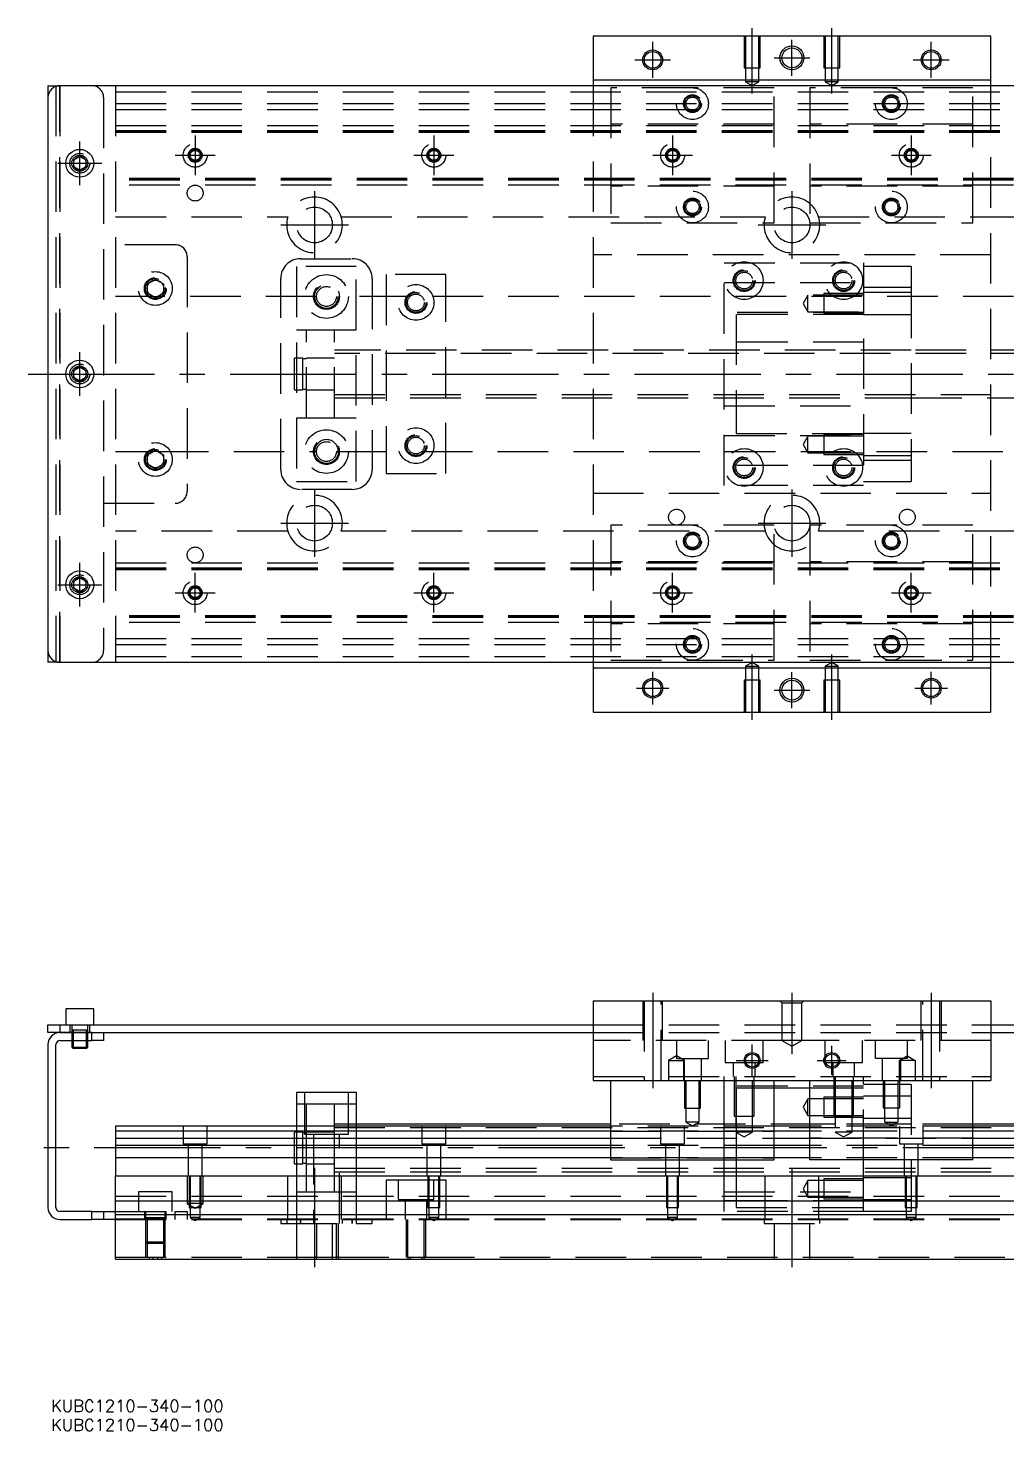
# Model space of a CAD drawing. Extents: x -5 to 615, y -266 to 87.
# Drawn here: x -5 to 241, y -265.8 to 87 of the extents above; entities that cross this region are included whole.
import ezdxf

# ---------------------------------------------------------------- set-up
doc = ezdxf.new("R2010")
doc.units = 0
doc.linetypes.add('CENTER', pattern=[50.8, 31.75, -6.35, 6.35, -6.35])
doc.linetypes.add('DASHED', pattern=[19.05, 12.7, -6.35])
doc.layers.get('0').update_dxf_attribs({"linetype": 'CONTINUOUS'})
doc.layers.add('CENTER', color=1, linetype='CENTER')
doc.styles.get("Standard").update_dxf_attribs({"font": 'txt.shx', "height": 3, "bigfont": 'bigfont.shx'})

# ---------------------------------------------------------------- blocks, each defined once
blk = doc.blocks.new('*U2')
at = {"color": 7, "linetype": 'CONTINUOUS'}
blk.add_text('KUBC1210-340-100', height=3, dxfattribs=at).set_placement((0.81, -265.79))
blk = doc.blocks.new('*U3')
at = {"color": 7, "linetype": 'CONTINUOUS'}
blk.add_text('KUBC1210-340-100', height=3, dxfattribs=at).set_placement((0.81, -261.01))

msp = doc.modelspace()

# ---------------------------------------------------------------- linework, layer by layer
at = {"color": 7, "linetype": 'CONTINUOUS'}
for p, q in [((237, 85), (137, 85)), ((137, 85), (137, 74)), ((237, 74), (237, 85)), ((0, 72.5), (0, -72.5)), ((0, 72.5), (3, 72.5)), ((371, 72.5), (3, 72.5)), ((137, 74), (237, 74)), ((137, 74), (137, 72.5)), ((237, 72.5), (237, 74)), ((6.5, 53.87), (8, 54.73)), ((6.5, 52.13), (6.5, 53.87)), ((8, 54.73), (9.5, 53.87)), ((9.5, 53.87), (9.5, 52.13)), ((8, 51.27), (6.5, 52.13)), ((9.5, 52.13), (8, 51.27)), ((6.5, 0.87), (8, 1.73)), ((6.5, -0.87), (6.5, 0.87)), ((8, 1.73), (9.5, 0.87)), ((9.5, 0.87), (9.5, -0.87)), ((8, -1.73), (6.5, -0.87)), ((9.5, -0.87), (8, -1.73)), ((6.5, -52.13), (8, -51.27)), ((6.5, -53.87), (6.5, -52.13)), ((8, -51.27), (9.5, -52.13)), ((9.5, -52.13), (9.5, -53.87)), ((8, -54.73), (6.5, -53.87)), ((9.5, -53.87), (8, -54.73)), ((3, -72.5), (0, -72.5)), ((3, -72.5), (371, -72.5)), ((137, -72.5), (137, -85)), ((237, -74), (137, -74)), ((237, -85), (237, -72.5)), ((137, -85), (237, -85)), ((137, -157.63), (237, -157.63)), ((137, -157.63), (137, -177.63)), ((237, -157.63), (237, -177.63)), ((11.5, -159.63), (4.5, -159.63)), ((4.5, -159.63), (4.5, -163.63)), ((11.5, -163.63), (11.5, -159.63)), ((0, -165.63), (0, -163.63)), ((0, -163.63), (3, -163.63)), ((3, -165.63), (0, -165.63)), ((3, -163.63), (3, -165.63)), ((3, -163.63), (137, -163.63)), ((3, -165.63), (11, -165.63)), ((11, -165.63), (3, -165.63)), ((11, -165.63), (137, -165.63)), ((11, -167.63), (11, -165.63)), ((14, -165.63), (14, -167.63)), ((237, -163.63), (371, -163.63)), ((237, -165.63), (363, -165.63)), ((0, -168.63), (0, -209.63)), ((2, -209.63), (2, -168.63)), ((3, -167.63), (11, -167.63)), ((6, -167.63), (6, -169.28)), ((6, -169.28), (10, -169.28)), ((6, -169.28), (6.35, -169.63)), ((6.35, -167.63), (6.35, -169.63)), ((9.65, -169.63), (9.65, -167.63)), ((9.65, -169.63), (10, -169.28)), ((10, -169.28), (10, -167.63)), ((14, -167.63), (11, -167.63)), ((9.65, -169.63), (6.35, -169.63)), ((137, -177.63), (237, -177.63)), ((141.5, -197.63), (141.5, -177.63)), ((182.5, -197.63), (182.5, -177.63)), ((191.5, -197.63), (191.5, -177.63)), ((232.5, -197.63), (232.5, -177.63)), ((62.5, -180.63), (62.5, -189.13)), ((62.5, -180.63), (77.5, -180.63)), ((77.5, -180.63), (77.5, -189.13)), ((141.5, -189.13), (17, -189.13)), ((17, -189.13), (17, -190.38)), ((17, -190.38), (17, -192.16)), ((141.5, -190.38), (17, -190.38)), ((141.5, -188.63), (77.5, -188.63)), ((191.5, -189.13), (182.5, -189.13)), ((191.5, -190.38), (182.5, -190.38)), ((307, -188.63), (232.5, -188.63)), ((357, -189.13), (232.5, -189.13)), ((357, -190.38), (232.5, -190.38)), ((17, -192.16), (141.5, -192.16)), ((17, -192.16), (17, -194.05)), ((182.5, -192.16), (191.5, -192.16)), ((232.5, -192.16), (357, -192.16)), ((17, -194.05), (17, -197.11)), ((141.5, -194.05), (17, -194.05)), ((141.5, -197.11), (17, -197.11)), ((17, -197.11), (17, -201.63)), ((191.5, -194.05), (182.5, -194.05)), ((191.5, -197.11), (182.5, -197.11)), ((357, -194.05), (232.5, -194.05)), ((357, -197.11), (232.5, -197.11)), ((141.5, -197.63), (182.5, -197.63)), ((232.5, -197.63), (191.5, -197.63)), ((17, -201.63), (357, -201.63)), ((17, -207.93), (17, -201.63)), ((17, -207.93), (357, -207.93)), ((17, -211.33), (17, -207.93)), ((11, -210.63), (3, -210.63)), ((11, -212.63), (11, -210.63)), ((11, -210.63), (14, -210.63)), ((14, -210.63), (14, -212.63)), ((14, -210.63), (17, -210.63)), ((17, -211.33), (357, -211.33)), ((17, -222.63), (17, -211.33)), ((3, -212.63), (11, -212.63)), ((14, -212.63), (11, -212.63)), ((17, -212.63), (14, -212.63)), ((17, -222.63), (357, -222.63))]:
    msp.add_line(p, q, dxfattribs=at)
at = {"color": 3, "linetype": 'DASHED'}
for p, q in [((175, 85), (175, 77)), ((175.35, 85), (175.35, 77)), ((178.65, 77), (178.65, 85)), ((179, 77), (179, 85)), ((195, 85), (195, 77)), ((195.35, 85), (195.35, 77)), ((198.65, 77), (198.65, 85)), ((199, 77), (199, 85)), ((175, 77), (179, 77)), ((175.35, 77), (175.35, 73.5)), ((178.65, 73.5), (178.65, 77)), ((195, 77), (199, 77)), ((195.35, 77), (195.35, 73.5)), ((198.65, 73.5), (198.65, 77)), ((2, 72.5), (2, -72.5)), ((3, 72.5), (3, -72.5)), ((3, -72.5), (3, 72.5)), ((3, 72.5), (3, -72.5)), ((3, -72.5), (3, 72.5)), ((17, 72.5), (17, -72.5)), ((17, 71), (357, 71)), ((137, 72.5), (137, -72.5)), ((141.5, 72), (141.5, 38)), ((162, 72), (141.5, 72)), ((182.5, 72), (162, 72)), ((178.65, 73.5), (175.35, 73.5)), ((175.35, 73.5), (177, 72.55)), ((177, 72.55), (178.65, 73.5)), ((182.5, 38), (182.5, 72)), ((212, 72), (191.5, 72)), ((191.5, 72), (191.5, 38)), ((198.65, 73.5), (195.35, 73.5)), ((195.35, 73.5), (197, 72.55)), ((197, 72.55), (198.65, 73.5)), ((232.5, 72), (212, 72)), ((232.5, 38), (232.5, 72)), ((237, -72.5), (237, 72.5)), ((14, 69.5), (14, -69.5)), ((17, 68), (357, 68)), ((17, 66.5), (357, 66.5)), ((17, 62.5), (357, 62.5)), ((17, 61.25), (357, 61.25)), ((17, 61.11), (357, 61.11)), ((17, 61.1), (357, 61.1)), ((17, 60.8), (357, 60.8)), ((182.5, 62.8), (141.5, 62.8)), ((232.5, 62.8), (191.5, 62.8)), ((6, 53), (6.03, 53.35)), ((357, 49.2), (17, 49.2)), ((357, 48.9), (17, 48.9)), ((357, 48.89), (17, 48.89)), ((357, 48.75), (17, 48.75)), ((357, 47.5), (17, 47.5)), ((182.5, 47.2), (141.5, 47.2)), ((232.5, 47.2), (191.5, 47.2)), ((17, 39.5), (60.29, 39.5)), ((73.71, 39.5), (180.29, 39.5)), ((193.71, 39.5), (300.29, 39.5)), ((141.5, 38), (182.5, 38)), ((191.5, 38), (232.5, 38)), ((32, 32.5), (14, 32.5)), ((35, 29.5), (35, -29.5)), ((63.5, 29), (76.5, 29)), ((237, 30), (137, 30)), ((77.5, 27), (62.5, 27)), ((62.5, 27), (62.5, -27)), ((77.5, -27), (77.5, 27)), ((100, 25), (85, 25)), ((85, 25), (85, -25)), ((100, -25), (100, 25)), ((170, 28), (205, 28)), ((170, -28), (170, 28)), ((205, 28), (205, -28)), ((217, 27), (205, 27)), ((217, 27), (217, 21.75)), ((25, 22.65), (27, 23.81)), ((25, 20.35), (25, 22.65)), ((27, 23.81), (29, 22.65)), ((29, 22.65), (29, 20.35)), ((29.48, 21.79), (29.5, 21.5)), ((58.5, -24), (58.5, 24)), ((81.5, 24), (81.5, -24)), ((170, 23), (205, 23)), ((217, 21.75), (205, 21.75)), ((217, 21.75), (217, -21.75)), ((26.36, 19.5), (17, 19.5)), ((27, 19.19), (25, 20.35)), ((29, 20.35), (27, 19.19)), ((67.5, 19.5), (27.64, 19.5)), ((91.03, 19.5), (72.5, 19.5)), ((357, 19.5), (93.97, 19.5)), ((191, 19.85), (189.79, 17.75)), ((189.79, 17.75), (191, 15.65)), ((191, 15.65), (191, 19.85)), ((205, 19.85), (191, 19.85)), ((195, 20.25), (195, 15.25)), ((205, 20.25), (195, 20.25)), ((217, 20.5), (205, 20.5)), ((205, 15.5), (170, 15.5)), ((173, 15), (173, -15)), ((205, 15), (173, 15)), ((191, 15.65), (205, 15.65)), ((195, 15.25), (205, 15.25)), ((205, 15), (217, 15)), ((65, 11), (62.5, 11)), ((65, -11), (65, 11)), ((72, 11), (65, 11)), ((72, 11), (65, 11)), ((72, -11), (72, 11)), ((77.5, 11), (72, 11)), ((205, 8), (170, 8)), ((62, 0), (62, 4)), ((64.1, 4), (62, 4)), ((64.1, 0), (64.1, 4)), ((65, 3.8), (64.1, 3.8)), ((72, 4), (65, 4)), ((72, 4), (65, 4)), ((217, 6), (72, 6)), ((307, 5.13), (72, 5.13)), ((307, 6), (217, 6)), ((6, 0), (6.02, 0.3)), ((62, -4), (62, 0)), ((64.1, -4), (64.1, 0)), ((62, -4), (64.1, -4)), ((64.1, -3.8), (65, -3.8)), ((65, -4), (72, -4)), ((65, -4), (72, -4)), ((72, -5.12), (307, -5.12)), ((72, -6), (217, -6)), ((217, -6), (307, -6)), ((170, -8), (205, -8)), ((62.5, -11), (65, -11)), ((65, -11), (72, -11)), ((65, -11), (72, -11)), ((72, -11), (77.5, -11)), ((170, -15.5), (205, -15.5)), ((173, -15), (205, -15)), ((191, -15.65), (189.79, -17.75)), ((191, -19.85), (191, -15.65)), ((195, -15.65), (191, -15.65)), ((195, -15.25), (195, -20.25)), ((205, -15.25), (195, -15.25)), ((205, -15.65), (195, -15.65)), ((217, -15), (205, -15)), ((17, -19.5), (26.36, -19.5)), ((24.5, -21.5), (24.53, -21.09)), ((25, -20.35), (27, -19.19)), ((25, -22.65), (25, -20.35)), ((27, -19.19), (29, -20.35)), ((27.64, -19.5), (67.5, -19.5)), ((29, -20.35), (29, -22.65)), ((72.5, -19.5), (91.03, -19.5)), ((93.97, -19.5), (357, -19.5)), ((189.79, -17.75), (191, -19.85)), ((191, -19.85), (195, -19.85)), ((195, -19.85), (205, -19.85)), ((195, -20.25), (205, -20.25)), ((205, -20.5), (217, -20.5)), ((27, -23.81), (25, -22.65)), ((29, -22.65), (27, -23.81)), ((205, -23), (170, -23)), ((217, -21.75), (205, -21.75)), ((217, -21.75), (217, -27)), ((62.5, -27), (77.5, -27)), ((85, -25), (100, -25)), ((205, -28), (170, -28)), ((205, -27), (217, -27)), ((76.5, -29), (63.5, -29)), ((137, -30), (237, -30)), ((14, -32.5), (32, -32.5)), ((141.5, -38), (141.5, -72)), ((182.5, -38), (141.5, -38)), ((182.5, -72), (182.5, -38)), ((191.5, -38), (191.5, -72)), ((232.5, -38), (191.5, -38)), ((232.5, -72), (232.5, -38)), ((60.29, -39.5), (17, -39.5)), ((180.29, -39.5), (73.71, -39.5)), ((300.29, -39.5), (193.71, -39.5)), ((17, -47.5), (357, -47.5)), ((17, -48.75), (357, -48.75)), ((17, -48.89), (357, -48.89)), ((17, -48.9), (357, -48.9)), ((17, -49.2), (357, -49.2)), ((182.5, -47.2), (141.5, -47.2)), ((232.5, -47.2), (191.5, -47.2)), ((6, -53), (6.03, -52.65)), ((357, -60.8), (17, -60.8)), ((357, -61.1), (17, -61.1)), ((357, -61.11), (17, -61.11)), ((357, -61.25), (17, -61.25)), ((357, -62.5), (17, -62.5)), ((182.5, -62.8), (141.5, -62.8)), ((232.5, -62.8), (191.5, -62.8)), ((17, -66.5), (357, -66.5)), ((17, -68), (357, -68)), ((17, -71), (357, -71)), ((141.5, -72), (162, -72)), ((162, -72), (182.5, -72)), ((177, -72.55), (175.35, -73.5)), ((175.35, -73.5), (177, -73.5)), ((175.35, -73.5), (175.35, -77)), ((178.65, -73.5), (177, -72.55)), ((177, -73.5), (178.65, -73.5)), ((178.65, -77), (178.65, -73.5)), ((191.5, -72), (212, -72)), ((197, -72.55), (195.35, -73.5)), ((195.35, -73.5), (197, -73.5)), ((195.35, -73.5), (195.35, -77)), ((198.65, -73.5), (197, -72.55)), ((197, -73.5), (198.65, -73.5)), ((198.65, -77), (198.65, -73.5)), ((212, -72), (232.5, -72)), ((179, -77), (175, -77)), ((175, -77), (175, -85)), ((175.35, -77), (175.35, -85)), ((178.65, -85), (178.65, -77)), ((179, -85), (179, -77)), ((199, -77), (195, -77)), ((195, -77), (195, -85)), ((195.35, -77), (195.35, -85)), ((198.65, -85), (198.65, -77)), ((199, -85), (199, -77)), ((149.5, -157.63), (149.5, -167.63)), ((149.9, -157.63), (149.9, -177.63)), ((154.1, -177.63), (154.1, -157.63)), ((154.5, -167.63), (154.5, -157.63)), ((184.5, -158.13), (184, -157.63)), ((184.5, -158.13), (184.5, -167.63)), ((184.5, -158.13), (189.5, -158.13)), ((189.5, -158.13), (190, -157.63)), ((189.5, -167.63), (189.5, -158.13)), ((219.5, -167.63), (219.5, -157.63)), ((219.9, -177.63), (219.9, -157.63)), ((224.1, -157.63), (224.1, -177.63)), ((224.5, -157.63), (224.5, -167.63)), ((5.5, -163.63), (5.5, -165.63)), ((6, -163.63), (6, -167.63)), ((10, -165.03), (6, -165.03)), ((6.35, -165.03), (6.35, -167.63)), ((9.65, -167.63), (9.65, -165.03)), ((10, -167.63), (10, -163.63)), ((10.5, -165.63), (10.5, -163.63)), ((137, -163.63), (237, -163.63)), ((137, -165.63), (237, -165.63)), ((184.5, -167.63), (137, -167.63)), ((158, -167.63), (158, -172.13)), ((166, -172.13), (166, -167.63)), ((170.25, -167.63), (170.25, -173.13)), ((179.75, -173.13), (179.75, -167.63)), ((189.5, -167.63), (184.5, -167.63)), ((184.5, -167.63), (187, -169.07)), ((187, -169.07), (189.5, -167.63)), ((237, -167.63), (189.5, -167.63)), ((195.25, -167.63), (195.25, -173.13)), ((204.75, -173.13), (204.75, -167.63)), ((208, -172.13), (208, -167.63)), ((216, -167.63), (216, -172.13)), ((158, -171.48), (156, -172.63)), ((156, -172.63), (160, -172.63)), ((156, -172.63), (156, -177.63)), ((160, -172.63), (158, -171.48)), ((158, -172.13), (166, -172.13)), ((159.75, -172.13), (159.75, -177.63)), ((160, -177.63), (160, -172.63)), ((164.25, -177.63), (164.25, -172.13)), ((216, -172.13), (208, -172.13)), ((209.75, -177.63), (209.75, -172.13)), ((214, -172.63), (216, -171.48)), ((218, -172.63), (214, -172.63)), ((214, -177.63), (214, -172.63)), ((214.25, -172.13), (214.25, -177.63)), ((216, -171.48), (218, -172.63)), ((218, -172.63), (218, -177.63)), ((170.25, -173.13), (179.75, -173.13)), ((172.25, -173.13), (172.25, -176.63)), ((177.75, -176.63), (177.75, -173.13)), ((195.25, -173.13), (204.75, -173.13)), ((197.25, -173.13), (197.25, -176.63)), ((202.75, -176.63), (202.75, -173.13)), ((137, -176.63), (237, -176.63)), ((160, -177.63), (160, -184.63)), ((160.35, -177.63), (160.35, -184.63)), ((163.65, -184.63), (163.65, -177.63)), ((164, -184.63), (164, -177.63)), ((170, -177.63), (170, -176.63)), ((170, -189.13), (170, -177.63)), ((205, -179.13), (170, -179.13)), ((172.5, -176.63), (172.5, -186.63)), ((172.9, -176.63), (172.9, -190.63)), ((173, -179.63), (173, -186.63)), ((177.5, -179.63), (173, -179.63)), ((177.1, -190.63), (177.1, -176.63)), ((177.5, -186.63), (177.5, -176.63)), ((182.5, -179.63), (177.5, -179.63)), ((191.5, -179.63), (182.5, -179.63)), ((197.5, -179.63), (191.5, -179.63)), ((197.5, -176.63), (197.5, -186.63)), ((202.5, -179.63), (197.5, -179.63)), ((197.9, -176.63), (197.9, -190.63)), ((202.1, -190.63), (202.1, -176.63)), ((202.5, -186.63), (202.5, -176.63)), ((205, -179.63), (202.5, -179.63)), ((205, -177.63), (205, -176.63)), ((205, -197.63), (205, -177.63)), ((210, -178.63), (205, -178.63)), ((210, -184.63), (210, -177.63)), ((214, -178.63), (210, -178.63)), ((210.35, -184.63), (210.35, -177.63)), ((213.65, -177.63), (213.65, -184.63)), ((214, -177.63), (214, -184.63)), ((217, -178.63), (214, -178.63)), ((217, -178.63), (217, -197.63)), ((64.5, -180.63), (64.5, -191.13)), ((75.5, -191.13), (75.5, -180.63)), ((191, -182.28), (189.79, -184.38)), ((191, -186.48), (191, -182.28)), ((195, -182.28), (191, -182.28)), ((195, -181.88), (195, -186.88)), ((197.5, -181.88), (195, -181.88)), ((205, -182.28), (195, -182.28)), ((202.5, -181.88), (197.5, -181.88)), ((205, -181.88), (202.5, -181.88)), ((217, -181.63), (205, -181.63)), ((65, -183.63), (62.5, -183.63)), ((65, -189.13), (65, -183.63)), ((72, -183.63), (65, -183.63)), ((72, -189.13), (72, -183.63)), ((77.5, -183.63), (72, -183.63)), ((160, -184.63), (164, -184.63)), ((160.35, -184.63), (160.35, -188.13)), ((163.65, -188.13), (163.65, -184.63)), ((172.5, -186.63), (177.5, -186.63)), ((173, -186.63), (173, -189.13)), ((189.79, -184.38), (191, -186.48)), ((191, -186.48), (195, -186.48)), ((195, -186.48), (205, -186.48)), ((195, -186.88), (205, -186.88)), ((197.5, -186.63), (202.5, -186.63)), ((214, -184.63), (210, -184.63)), ((210.35, -188.13), (210.35, -184.63)), ((213.65, -184.63), (213.65, -188.13)), ((34, -189.13), (34, -193.63)), ((40, -193.63), (40, -189.13)), ((62.5, -189.13), (62.5, -201.63)), ((65, -194.63), (65, -189.13)), ((77.5, -188.63), (72, -188.63)), ((72, -194.63), (72, -189.13)), ((72, -189.5), (307, -189.5)), ((77.5, -189.13), (77.5, -201.63)), ((94, -189.13), (94, -193.63)), ((100, -193.63), (100, -189.13)), ((232.5, -188.63), (141.5, -188.63)), ((182.5, -189.13), (141.5, -189.13)), ((182.5, -190.38), (141.5, -190.38)), ((141.5, -190.43), (182.5, -190.43)), ((154, -189.13), (154, -193.63)), ((160, -193.63), (160, -189.13)), ((163.65, -188.13), (160.35, -188.13)), ((160.35, -188.13), (162, -189.08)), ((162, -189.08), (163.65, -188.13)), ((170, -197.63), (170, -189.13)), ((173, -189.13), (173, -197.63)), ((217, -188.63), (182.5, -188.63)), ((232.5, -189.13), (191.5, -189.13)), ((232.5, -190.38), (191.5, -190.38)), ((232.5, -190.43), (191.5, -190.43)), ((205, -187.13), (217, -187.13)), ((210.35, -188.13), (213.65, -188.13)), ((212, -189.08), (210.35, -188.13)), ((213.65, -188.13), (212, -189.08)), ((214, -189.13), (214, -193.63)), ((220, -193.63), (220, -189.13)), ((34, -193.63), (40, -193.63)), ((35.25, -193.63), (35.25, -201.63)), ((38.75, -201.63), (38.75, -193.63)), ((62, -198.63), (62, -190.63)), ((62.5, -190.63), (62, -190.63)), ((64.1, -190.63), (62.5, -190.63)), ((64.1, -198.63), (64.1, -190.63)), ((65, -190.83), (64.1, -190.83)), ((64.5, -191.13), (75.5, -191.13)), ((72, -190.63), (65, -190.63)), ((66.75, -191.13), (66.75, -213.63)), ((73.25, -213.63), (73.25, -191.13)), ((94, -193.63), (100, -193.63)), ((95.25, -193.63), (95.25, -201.63)), ((98.75, -201.63), (98.75, -193.63)), ((141.5, -192.13), (182.5, -192.13)), ((141.5, -192.16), (182.5, -192.16)), ((154, -193.63), (160, -193.63)), ((155.25, -193.63), (155.25, -201.63)), ((158.75, -201.63), (158.75, -193.63)), ((177.1, -190.63), (172.9, -190.63)), ((172.9, -190.63), (175, -191.84)), ((175, -191.84), (177.1, -190.63)), ((232.5, -192.13), (191.5, -192.13)), ((191.5, -192.16), (232.5, -192.16)), ((202.1, -190.63), (197.9, -190.63)), ((197.9, -190.63), (200, -191.84)), ((200, -191.84), (202.1, -190.63)), ((214, -193.63), (220, -193.63)), ((215.25, -193.63), (215.25, -201.63)), ((218.75, -201.63), (218.75, -193.63)), ((65, -201.63), (65, -194.63)), ((72, -201.63), (72, -194.63)), ((182.5, -194.05), (141.5, -194.05)), ((182.5, -197.11), (141.5, -197.11)), ((141.5, -197.13), (182.5, -197.13)), ((232.5, -194.05), (191.5, -194.05)), ((232.5, -197.11), (191.5, -197.11)), ((232.5, -197.13), (191.5, -197.13)), ((62, -198.63), (62.5, -198.63)), ((62.5, -198.63), (64.1, -198.63)), ((64.1, -198.43), (65, -198.43)), ((65, -198.63), (72, -198.63)), ((72, -199.75), (307, -199.75)), ((72, -200.63), (307, -200.63)), ((170, -201.63), (170, -197.63)), ((173, -197.63), (173, -201.63)), ((205, -201.63), (205, -197.63)), ((217, -197.63), (217, -201.63)), ((35, -201.63), (35, -208.63)), ((35.5, -201.63), (35.5, -207.93)), ((35.75, -201.63), (35.75, -209.63)), ((38.25, -209.63), (38.25, -201.63)), ((38.5, -207.93), (38.5, -201.63)), ((39, -208.63), (39, -201.63)), ((60.29, -212.63), (60.29, -201.63)), ((62.5, -201.63), (62.5, -207.93)), ((65, -205.63), (65, -201.63)), ((72, -205.63), (72, -201.63)), ((73.71, -201.63), (73.71, -212.63)), ((77.5, -201.63), (77.5, -207.93)), ((85, -202.63), (95.5, -202.63)), ((85, -202.63), (85, -207.93)), ((88, -202.63), (88, -207.63)), ((95.5, -201.63), (95.5, -207.93)), ((95.5, -202.63), (98.5, -202.63)), ((95.75, -201.63), (95.75, -209.63)), ((97, -207.63), (97, -202.63)), ((98.25, -209.63), (98.25, -201.63)), ((98.5, -207.93), (98.5, -201.63)), ((98.5, -202.63), (100, -202.63)), ((100, -202.63), (100, -207.93)), ((155.5, -201.63), (155.5, -207.93)), ((155.75, -201.63), (155.75, -209.63)), ((158.25, -209.63), (158.25, -201.63)), ((158.5, -207.93), (158.5, -201.63)), ((170, -205.63), (170, -201.63)), ((173, -201.63), (173, -207.93)), ((180.29, -212.63), (180.29, -201.63)), ((191, -202.78), (189.79, -204.88)), ((191, -206.98), (191, -202.78)), ((195, -202.78), (191, -202.78)), ((193.71, -201.63), (193.71, -212.63)), ((195, -202.38), (195, -207.38)), ((205, -202.38), (195, -202.38)), ((205, -202.78), (195, -202.78)), ((205, -210.63), (205, -201.63)), ((217, -202.13), (205, -202.13)), ((215.5, -201.63), (215.5, -207.93)), ((215.75, -201.63), (215.75, -209.63)), ((217, -201.63), (217, -207.93)), ((218.25, -209.63), (218.25, -201.63)), ((218.5, -207.93), (218.5, -201.63)), ((17, -206.78), (357, -206.78)), ((31.25, -205.63), (22.75, -205.63)), ((22.75, -205.63), (22.75, -207.93)), ((22.75, -207.93), (22.75, -210.63)), ((31.25, -207.93), (31.25, -205.63)), ((31.25, -210.63), (31.25, -207.93)), ((35.5, -207.93), (35.5, -209.63)), ((38.5, -209.63), (38.5, -207.93)), ((62.5, -205.63), (65, -205.63)), ((62.5, -207.93), (62.5, -211.33)), ((65, -205.63), (72, -205.63)), ((72, -205.63), (77.5, -205.63)), ((77.5, -207.93), (77.5, -211.33)), ((85, -207.93), (85, -211.33)), ((88, -207.63), (97, -207.63)), ((89.75, -207.63), (89.75, -212.63)), ((95.25, -212.63), (95.25, -207.63)), ((95.5, -207.93), (95.5, -209.63)), ((98.5, -209.63), (98.5, -207.93)), ((100, -207.93), (100, -211.33)), ((155.5, -207.93), (155.5, -209.63)), ((158.5, -209.63), (158.5, -207.93)), ((170, -205.63), (205, -205.63)), ((170, -207.93), (170, -205.63)), ((170, -207.91), (205, -207.91)), ((173, -207.91), (170, -207.91)), ((170, -210.63), (170, -207.93)), ((205, -207.91), (173, -207.91)), ((173, -207.93), (173, -209.63)), ((189.79, -204.88), (191, -206.98)), ((191, -206.98), (195, -206.98)), ((195, -206.98), (205, -206.98)), ((195, -207.38), (205, -207.38)), ((205, -207.63), (217, -207.63)), ((215.5, -207.93), (215.5, -209.63)), ((217, -207.93), (217, -209.63)), ((218.5, -209.63), (218.5, -207.93)), ((17, -210.63), (32, -210.63)), ((24.25, -210.63), (24.25, -212.63)), ((24.5, -210.63), (24.5, -222.13)), ((29.5, -222.13), (29.5, -210.63)), ((29.75, -212.63), (29.75, -210.63)), ((32, -212.63), (32, -210.63)), ((32, -210.63), (35, -210.63)), ((39, -208.63), (35, -208.63)), ((35, -208.63), (37, -209.78)), ((35, -210.63), (35, -212.63)), ((35.5, -209.63), (38.5, -209.63)), ((35.75, -209.63), (35.75, -212.13)), ((37, -209.78), (39, -208.63)), ((38.25, -212.13), (38.25, -209.63)), ((62.5, -211.33), (62.5, -212.63)), ((77.5, -211.33), (77.5, -213.63)), ((85, -211.33), (85, -212.63)), ((95.5, -209.63), (98.5, -209.63)), ((95.75, -209.63), (95.75, -212.13)), ((98.25, -212.13), (98.25, -209.63)), ((100, -211.33), (100, -212.63)), ((155.5, -209.63), (158.5, -209.63)), ((155.75, -209.63), (155.75, -212.13)), ((158.25, -212.13), (158.25, -209.63)), ((205, -210.63), (170, -210.63)), ((173, -209.63), (205, -209.63)), ((217, -210.63), (205, -210.63)), ((215.5, -209.63), (218.5, -209.63)), ((215.75, -209.63), (215.75, -212.13)), ((217, -209.63), (217, -210.63)), ((218.25, -212.13), (218.25, -209.63)), ((17, -212.48), (357, -212.48)), ((17, -212.63), (357, -212.63)), ((29.5, -212.23), (24.5, -212.23)), ((24.9, -212.23), (24.9, -222.13)), ((29.1, -222.13), (29.1, -212.23)), ((38.25, -212.13), (35.75, -212.13)), ((35.75, -212.13), (37, -212.85)), ((37, -212.85), (38.25, -212.13)), ((58.5, -212.63), (58.5, -213.63)), ((58.5, -213.63), (81.5, -213.63)), ((60, -212.63), (60, -213.63)), ((60, -213.63), (74, -213.63)), ((62.5, -212.63), (62.5, -213.63)), ((62.5, -213.63), (62.5, -222.63)), ((63.5, -213.63), (63.5, -212.63)), ((63.5, -212.63), (63.5, -213.63)), ((67, -213.63), (67, -222.13)), ((67.5, -213.63), (67.5, -222.13)), ((71.5, -222.63), (71.5, -213.63)), ((72.5, -222.13), (72.5, -213.63)), ((73, -222.13), (73, -213.63)), ((74, -213.63), (74, -212.63)), ((76.5, -212.63), (76.5, -213.63)), ((76.5, -213.63), (76.5, -212.63)), ((81.5, -213.63), (81.5, -212.63)), ((90, -212.63), (90, -222.13)), ((90.4, -212.63), (90.4, -222.13)), ((94.6, -222.13), (94.6, -212.63)), ((95, -222.13), (95, -212.63)), ((98.25, -212.13), (95.75, -212.13)), ((95.75, -212.13), (97, -212.85)), ((97, -212.85), (98.25, -212.13)), ((158.25, -212.13), (155.75, -212.13)), ((155.75, -212.13), (157, -212.85)), ((157, -212.85), (158.25, -212.13)), ((180, -212.63), (180, -213.63)), ((180, -213.63), (194, -213.63)), ((182.5, -213.63), (182.5, -222.63)), ((191.5, -222.63), (191.5, -213.63)), ((194, -213.63), (194, -212.63)), ((218.25, -212.13), (215.75, -212.13)), ((215.75, -212.13), (217, -212.85)), ((217, -212.85), (218.25, -212.13)), ((24.5, -218.23), (29.5, -218.23)), ((24.5, -218.23), (24.9, -218.63)), ((29.1, -218.63), (24.9, -218.63)), ((29.1, -218.63), (29.5, -218.23)), ((17, -222.13), (67, -222.13)), ((25.5, -222.63), (25.5, -222.13)), ((26.36, -222.13), (26.36, -222.63)), ((27.64, -222.63), (27.64, -222.13)), ((28.5, -222.13), (28.5, -222.63)), ((67.5, -222.13), (67, -222.13)), ((67, -222.63), (67, -222.13)), ((67, -222.13), (67.5, -222.13)), ((67.5, -222.13), (72.5, -222.13)), ((67.5, -222.13), (67.5, -222.63)), ((73, -222.13), (72.5, -222.13)), ((72.5, -222.63), (72.5, -222.13)), ((72.5, -222.13), (73, -222.13)), ((73, -222.13), (73, -222.63)), ((73, -222.13), (90.5, -222.13)), ((90.5, -222.13), (90, -222.13)), ((90.5, -222.63), (90.5, -222.13)), ((90.5, -222.13), (91.03, -222.13)), ((91.03, -222.13), (93.97, -222.13)), ((91.03, -222.13), (91.03, -222.63)), ((93.97, -222.63), (93.97, -222.13)), ((93.97, -222.13), (94.5, -222.13)), ((95, -222.13), (94.5, -222.13)), ((94.5, -222.13), (94.5, -222.63)), ((94.5, -222.13), (357, -222.13))]:
    msp.add_line(p, q, dxfattribs=at)
at = {"color": 3, "linetype": 'CONTINUOUS'}
for centre, radius in [((152, 79), 2.5), ((222, 79), 2.5), ((152, -79), 2.5), ((222, -79), 2.5), ((177, -172.63), 2), ((197, -172.63), 2)]:
    msp.add_circle(centre, radius, dxfattribs=at)
at = {"color": 7, "linetype": 'CONTINUOUS'}
for centre, radius in [((187, 79.5), 3), ((187, 79.5), 2.5), ((152, 79), 2.1), ((222, 79), 2.1), ((8, 53), 3.5), ((8, 0), 3.5), ((8, -53), 3.5), ((152, -79), 2.1), ((187, -79.5), 3), ((187, -79.5), 2.5), ((222, -79), 2.1), ((177, -172.63), 1.65), ((197, -172.63), 1.65)]:
    msp.add_circle(centre, radius, dxfattribs=at)
at = {"color": 3, "linetype": 'DASHED'}
for centre, radius in [((162, 68), 4), ((212, 68), 4), ((162, 68), 2.25), ((162, 68), 2), ((162, 68), 1.65), ((212, 68), 2.25), ((212, 68), 2), ((212, 68), 1.65), ((37, 55), 3), ((37, 55), 1.75), ((37, 55), 1.5), ((97, 55), 3), ((97, 55), 1.75), ((97, 55), 1.5), ((157, 55), 3), ((157, 55), 1.75), ((157, 55), 1.5), ((217, 55), 3), ((217, 55), 1.75), ((217, 55), 1.5), ((8, 53), 2.5), ((8, 53), 2), ((37, 55), 1.25), ((97, 55), 1.25), ((157, 55), 1.25), ((217, 55), 1.25), ((37, 45.5), 2), ((162, 42), 4), ((212, 42), 4), ((162, 42), 2.25), ((162, 42), 2), ((162, 42), 1.65), ((212, 42), 2.25), ((212, 42), 2), ((212, 42), 1.65), ((67, 37.5), 4.5), ((187, 37.5), 4.5), ((175, 23.5), 4.75), ((200, 23.5), 4.75), ((27, 21.5), 4.25), ((70, 19.5), 5.5), ((175, 23.5), 2.75), ((175, 23.5), 2.5), ((175, 23.5), 2.1), ((200, 23.5), 2.75), ((200, 23.5), 2.5), ((200, 23.5), 2.1), ((27, 21.5), 2.75), ((27, 21.5), 2.5), ((27, 21.5), 2.1), ((70, 19.5), 3.25), ((70, 19.5), 3), ((70, 19.5), 2.5), ((92.5, 18), 4.5), ((92.5, 18), 2.75), ((92.5, 18), 2.5), ((92.5, 18), 2.1), ((8, 0), 2.5), ((8, 0), 2), ((70, -19.5), 5.5), ((92.5, -18), 4.5), ((27, -21.5), 4.25), ((70, -19.5), 3.25), ((70, -19.5), 3), ((70, -19.5), 2.5), ((92.5, -18), 2.75), ((92.5, -18), 2.5), ((92.5, -18), 2.1), ((27, -21.5), 2.75), ((27, -21.5), 2.5), ((27, -21.5), 2.1), ((175, -23.5), 4.75), ((175, -23.5), 2.75), ((175, -23.5), 2.5), ((200, -23.5), 4.75), ((200, -23.5), 2.75), ((200, -23.5), 2.5), ((175, -23.5), 2.1), ((200, -23.5), 2.1), ((67, -37.5), 4.5), ((158, -36), 2), ((187, -37.5), 4.5), ((216, -36), 2), ((162, -42), 4), ((212, -42), 4), ((162, -42), 2.25), ((162, -42), 2), ((162, -42), 1.65), ((212, -42), 2.25), ((212, -42), 2), ((212, -42), 1.65), ((37, -45.5), 2), ((8, -53), 2.5), ((8, -53), 2), ((37, -55), 3), ((97, -55), 3), ((157, -55), 3), ((217, -55), 3), ((37, -55), 1.75), ((37, -55), 1.5), ((37, -55), 1.25), ((97, -55), 1.75), ((97, -55), 1.5), ((97, -55), 1.25), ((157, -55), 1.75), ((157, -55), 1.5), ((157, -55), 1.25), ((217, -55), 1.75), ((217, -55), 1.5), ((217, -55), 1.25), ((162, -68), 4), ((162, -68), 2.25), ((162, -68), 2), ((162, -68), 1.65), ((212, -68), 4), ((212, -68), 2.25), ((212, -68), 2), ((212, -68), 1.65)]:
    msp.add_circle(centre, radius, dxfattribs=at)
at = {"color": 7, "linetype": 'CONTINUOUS'}
for centre, radius, start, end in [((3, 69.5), 3, 90, 180), ((8, 53), 1.65, 155.38, 180), ((8, 53), 1.65, 180, 204.62), ((8, 53), 1.65, 144.62, 155.38), ((8, 53), 1.65, 95.38, 144.62), ((8, 53), 1.65, 84.62, 95.38), ((8, 53), 1.65, 35.38, 84.62), ((8, 53), 1.65, 24.62, 35.38), ((8, 53), 1.65, 335.38, 24.62), ((8, 53), 1.65, 204.62, 215.38), ((8, 53), 1.65, 215.38, 264.62), ((8, 53), 1.65, 264.62, 275.38), ((8, 53), 1.65, 275.38, 324.62), ((8, 53), 1.65, 324.62, 335.38), ((8, 0), 1.65, 155.38, 180), ((8, 0), 1.65, 180, 204.62), ((8, 0), 1.65, 144.62, 155.38), ((8, 0), 1.65, 95.38, 144.62), ((8, 0), 1.65, 84.62, 95.38), ((8, 0), 1.65, 35.38, 84.62), ((8, 0), 1.65, 24.62, 35.38), ((8, 0), 1.65, 335.38, 24.62), ((8, 0), 1.65, 204.62, 215.38), ((8, 0), 1.65, 215.38, 264.62), ((8, 0), 1.65, 264.62, 275.38), ((8, 0), 1.65, 275.38, 324.62), ((8, 0), 1.65, 324.62, 335.38), ((8, -53), 1.65, 155.38, 180), ((8, -53), 1.65, 144.62, 155.38), ((8, -53), 1.65, 95.38, 144.62), ((8, -53), 1.65, 84.62, 95.38), ((8, -53), 1.65, 35.38, 84.62), ((8, -53), 1.65, 24.62, 35.38), ((8, -53), 1.65, 335.38, 24.62), ((8, -53), 1.65, 180, 204.62), ((8, -53), 1.65, 204.62, 215.38), ((8, -53), 1.65, 215.38, 264.62), ((8, -53), 1.65, 264.62, 275.38), ((8, -53), 1.65, 275.38, 324.62), ((8, -53), 1.65, 324.62, 335.38), ((3, -69.5), 3, 180, 270), ((3, -168.63), 3, 90, 180), ((3, -168.63), 1, 90, 180), ((3, -209.63), 3, 180, 270), ((3, -209.63), 1, 180, 270)]:
    msp.add_arc(centre, radius, start, end, dxfattribs=at)
at = {"color": 3, "linetype": 'DASHED'}
for centre, radius, start, end in [((11, 69.5), 3, 0, 90), ((67, 37.5), 7, 16.6015, 163.3984), ((187, 37.5), 7, 16.6015, 163.3984), ((67, 37.5), 7, 163.3984, 16.6015), ((187, 37.5), 7, 163.3984, 16.6015), ((32, 29.5), 3, 0, 90), ((63.5, 24), 5, 90, 180), ((76.5, 24), 5, 0, 90), ((70, 19.5), 3, 180, 0), ((70, -19.5), 3, 0, 180), ((63.5, -24), 5, 180, 270), ((76.5, -24), 5, 270, 0), ((32, -29.5), 3, 270, 0), ((67, -37.5), 7, 343.3984, 196.6015), ((187, -37.5), 7, 343.3984, 196.6015), ((67, -37.5), 7, 196.6015, 343.3984), ((187, -37.5), 7, 196.6015, 343.3984), ((11, -69.5), 3, 270, 0)]:
    msp.add_arc(centre, radius, start, end, dxfattribs=at)
at = {"layer": 'CENTER', "color": 1, "linetype": 'CENTER'}
for p, q in [((177, 70.55), (177, 87)), ((197, 70.55), (197, 87)), ((152, 74.5), (152, 83.5)), ((187, 75), (187, 84)), ((222, 74.5), (222, 83.5)), ((147.5, 79), (156.5, 79)), ((182.5, 79.5), (191.5, 79.5)), ((217.5, 79), (226.5, 79)), ((37, 60), (37, 50)), ((97, 60), (97, 50)), ((157, 60), (157, 50)), ((217, 60), (217, 50)), ((8, 47.5), (8, 58.5)), ((2.5, 53), (13.5, 53)), ((32, 55), (42, 55)), ((92, 55), (102, 55)), ((152, 55), (162, 55)), ((212, 55), (222, 55)), ((67, 46), (67, 29)), ((187, 46), (187, 29)), ((58.5, 37.5), (75.5, 37.5)), ((178.5, 37.5), (195.5, 37.5)), ((8, -5.5), (8, 5.5)), ((-5, 0), (399, 0)), ((67, -29), (67, -46)), ((187, -29), (187, -46)), ((58.5, -37.5), (75.5, -37.5)), ((178.5, -37.5), (195.5, -37.5)), ((8, -58.5), (8, -47.5)), ((37, -60), (37, -50)), ((97, -60), (97, -50)), ((157, -60), (157, -50)), ((217, -60), (217, -50)), ((2.5, -53), (13.5, -53)), ((32, -55), (42, -55)), ((92, -55), (102, -55)), ((152, -55), (162, -55)), ((212, -55), (222, -55)), ((177, -87), (177, -70.55)), ((197, -87), (197, -70.55)), ((152, -83.1), (152, -74.9)), ((187, -84), (187, -75)), ((222, -83.1), (222, -74.9)), ((147.9, -79), (156.1, -79)), ((182.5, -79.5), (191.5, -79.5)), ((217.9, -79), (226.1, -79)), ((152, -155.63), (152, -179.63)), ((187, -155.63), (187, -171.07)), ((222, -155.63), (222, -179.63)), ((177, -176.63), (177, -168.63)), ((197, -176.28), (197, -168.98)), ((173, -172.63), (181, -172.63)), ((193.35, -172.63), (200.65, -172.63)), ((399, -194.63), (-5, -194.63)), ((67, -199.63), (67, -224.63)), ((187, -199.63), (187, -224.63))]:
    msp.add_line(p, q, dxfattribs=at)

# ---------------------------------------------------------------- block references
at = {"color": 7, "linetype": 'CONTINUOUS'}
for name in ['*U3', '*U2']:
    msp.add_blockref(name, (0, 0), dxfattribs=at)

doc.saveas('drawing.dxf')
